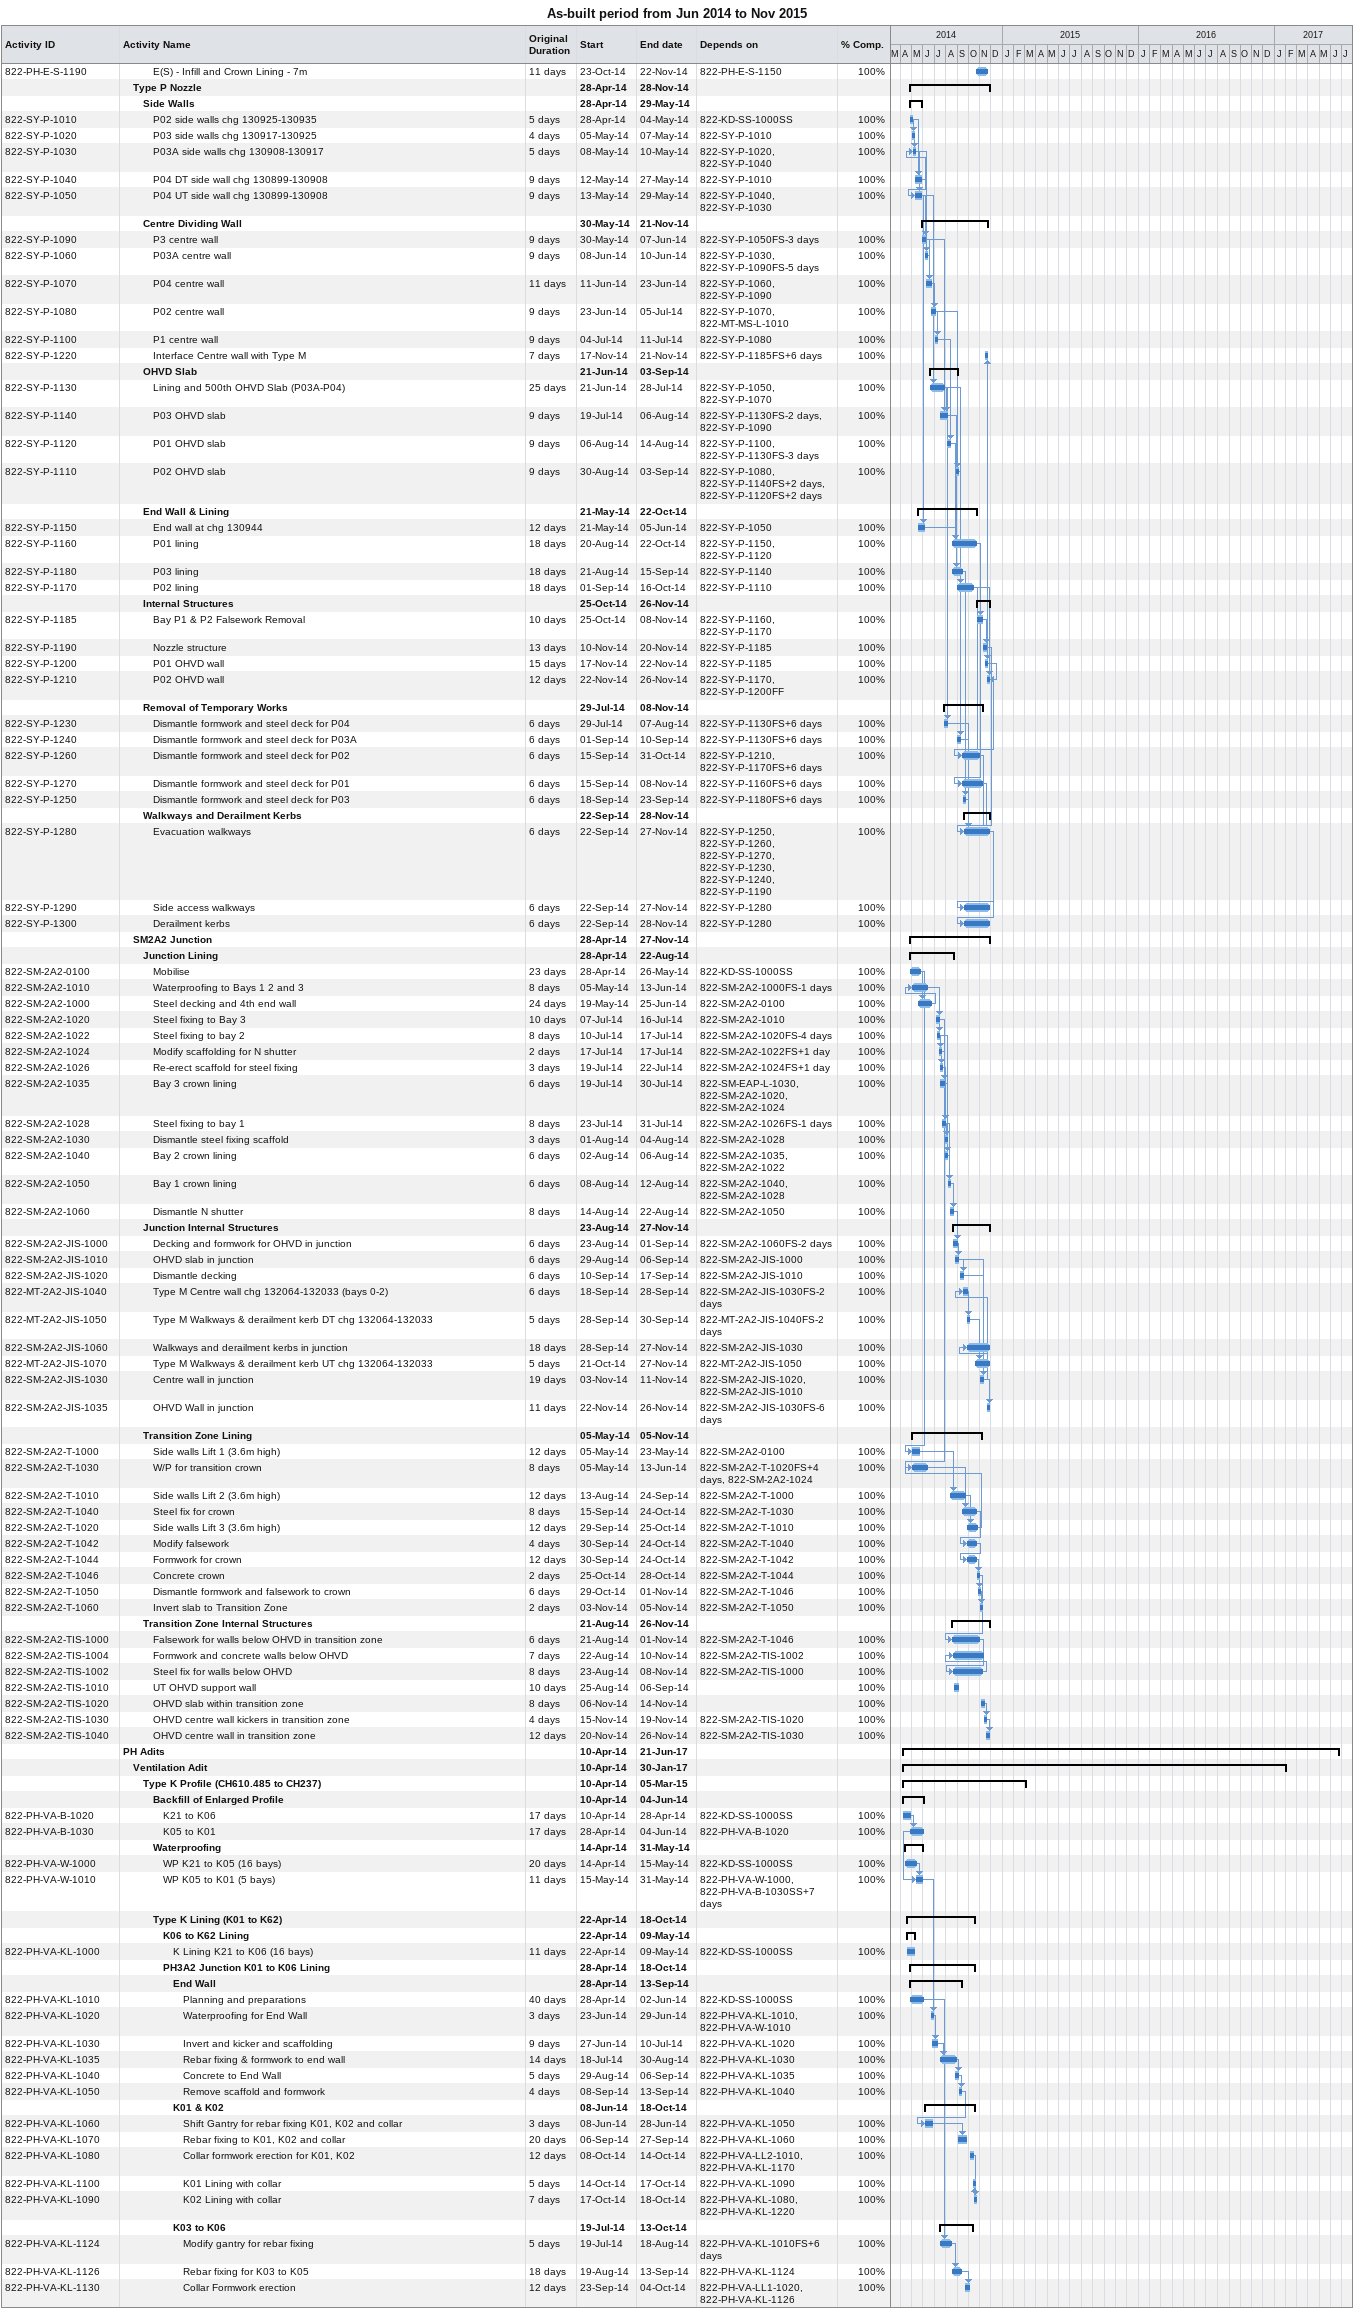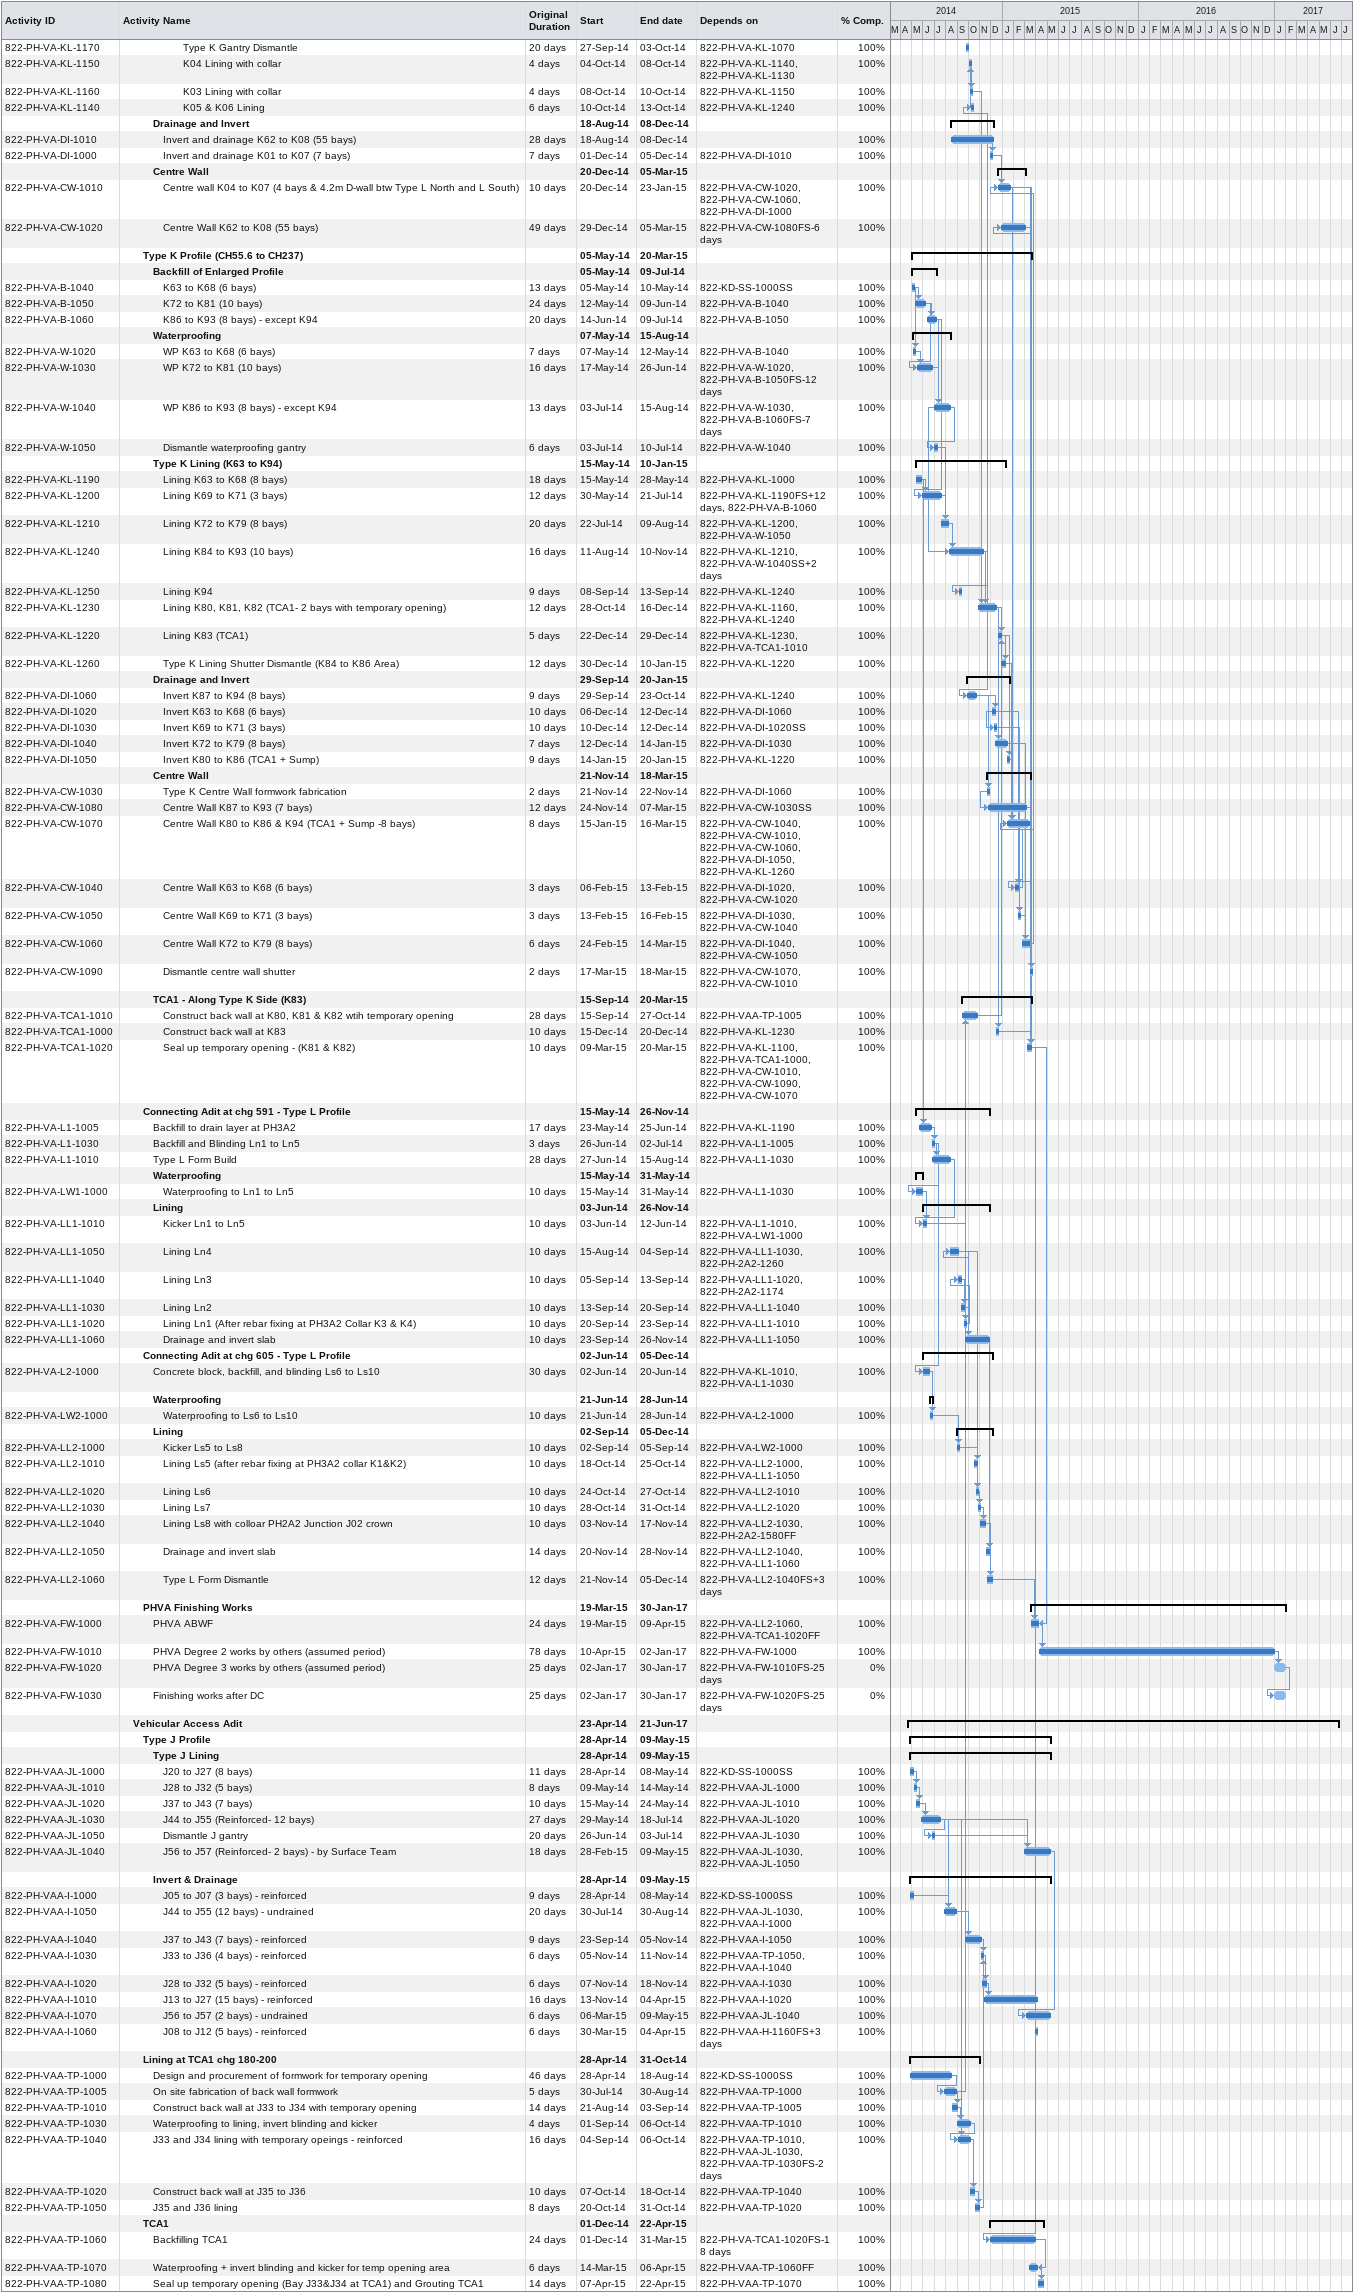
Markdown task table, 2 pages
As-built period from Jun 2014 to Nov 2015

| ID | Level | Task | Original duration | Start | Finish | Predecessors | % complete |
|---|---|---|---|---|---|---|---|
| 822-PH-E-S-1190 | 4 | E(S) - Infill and Crown Lining - 7m | 11d | 2014-10-23 | 2014-11-22 | 822-PH-E-S-1150 | 100 |
|  | 2 | **Type P Nozzle** |  | 2014-04-28 | 2014-11-28 |  |  |
|  | 3 | **Side Walls** |  | 2014-04-28 | 2014-05-29 |  |  |
| 822-SY-P-1010 | 4 | P02 side walls chg 130925-130935 | 5d | 2014-04-28 | 2014-05-04 | 822-KD-SS-1000SS | 100 |
| 822-SY-P-1020 | 4 | P03 side walls chg 130917-130925 | 4d | 2014-05-05 | 2014-05-07 | 822-SY-P-1010 | 100 |
| 822-SY-P-1030 | 4 | P03A side walls chg 130908-130917 | 5d | 2014-05-08 | 2014-05-10 | 822-SY-P-1020, 822-SY-P-1040 | 100 |
| 822-SY-P-1040 | 4 | P04 DT side wall chg 130899-130908 | 9d | 2014-05-12 | 2014-05-27 | 822-SY-P-1010 | 100 |
| 822-SY-P-1050 | 4 | P04 UT side wall chg 130899-130908 | 9d | 2014-05-13 | 2014-05-29 | 822-SY-P-1040, 822-SY-P-1030 | 100 |
|  | 3 | **Centre Dividing Wall** |  | 2014-05-30 | 2014-11-21 |  |  |
| 822-SY-P-1090 | 4 | P3 centre wall | 9d | 2014-05-30 | 2014-06-07 | 822-SY-P-1050FS-3d | 100 |
| 822-SY-P-1060 | 4 | P03A centre wall | 9d | 2014-06-08 | 2014-06-10 | 822-SY-P-1030, 822-SY-P-1090FS-5d | 100 |
| 822-SY-P-1070 | 4 | P04 centre wall | 11d | 2014-06-11 | 2014-06-23 | 822-SY-P-1060, 822-SY-P-1090 | 100 |
| 822-SY-P-1080 | 4 | P02 centre wall | 9d | 2014-06-23 | 2014-07-05 | 822-SY-P-1070, 822-MT-MS-L-1010 | 100 |
| 822-SY-P-1100 | 4 | P1 centre wall | 9d | 2014-07-04 | 2014-07-11 | 822-SY-P-1080 | 100 |
| 822-SY-P-1220 | 4 | Interface Centre wall with Type M | 7d | 2014-11-17 | 2014-11-21 | 822-SY-P-1185FS+6d | 100 |
|  | 3 | **OHVD Slab** |  | 2014-06-21 | 2014-09-03 |  |  |
| 822-SY-P-1130 | 4 | Lining and 500th OHVD Slab (P03A-P04) | 25d | 2014-06-21 | 2014-07-28 | 822-SY-P-1050, 822-SY-P-1070 | 100 |
| 822-SY-P-1140 | 4 | P03 OHVD slab | 9d | 2014-07-19 | 2014-08-06 | 822-SY-P-1130FS-2d, 822-SY-P-1090 | 100 |
| 822-SY-P-1120 | 4 | P01 OHVD slab | 9d | 2014-08-06 | 2014-08-14 | 822-SY-P-1100, 822-SY-P-1130FS-3d | 100 |
| 822-SY-P-1110 | 4 | P02 OHVD slab | 9d | 2014-08-30 | 2014-09-03 | 822-SY-P-1080, 822-SY-P-1140FS+2d, 822-SY-P-1120FS+2d | 100 |
|  | 3 | **End Wall & Lining** |  | 2014-05-21 | 2014-10-22 |  |  |
| 822-SY-P-1150 | 4 | End wall at chg 130944 | 12d | 2014-05-21 | 2014-06-05 | 822-SY-P-1050 | 100 |
| 822-SY-P-1160 | 4 | P01 lining | 18d | 2014-08-20 | 2014-10-22 | 822-SY-P-1150, 822-SY-P-1120 | 100 |
| 822-SY-P-1180 | 4 | P03 lining | 18d | 2014-08-21 | 2014-09-15 | 822-SY-P-1140 | 100 |
| 822-SY-P-1170 | 4 | P02 lining | 18d | 2014-09-01 | 2014-10-16 | 822-SY-P-1110 | 100 |
|  | 3 | **Internal Structures** |  | 2014-10-25 | 2014-11-26 |  |  |
| 822-SY-P-1185 | 4 | Bay P1 & P2 Falsework Removal | 10d | 2014-10-25 | 2014-11-08 | 822-SY-P-1160, 822-SY-P-1170 | 100 |
| 822-SY-P-1190 | 4 | Nozzle structure | 13d | 2014-11-10 | 2014-11-20 | 822-SY-P-1185 | 100 |
| 822-SY-P-1200 | 4 | P01 OHVD wall | 15d | 2014-11-17 | 2014-11-22 | 822-SY-P-1185 | 100 |
| 822-SY-P-1210 | 4 | P02 OHVD wall | 12d | 2014-11-22 | 2014-11-26 | 822-SY-P-1170, 822-SY-P-1200FF | 100 |
|  | 3 | **Removal of Temporary Works** |  | 2014-07-29 | 2014-11-08 |  |  |
| 822-SY-P-1230 | 4 | Dismantle formwork and steel deck for P04 | 6d | 2014-07-29 | 2014-08-07 | 822-SY-P-1130FS+6d | 100 |
| 822-SY-P-1240 | 4 | Dismantle formwork and steel deck for P03A | 6d | 2014-09-01 | 2014-09-10 | 822-SY-P-1130FS+6d | 100 |
| 822-SY-P-1260 | 4 | Dismantle formwork and steel deck for P02 | 6d | 2014-09-15 | 2014-10-31 | 822-SY-P-1210, 822-SY-P-1170FS+6d | 100 |
| 822-SY-P-1270 | 4 | Dismantle formwork and steel deck for P01 | 6d | 2014-09-15 | 2014-11-08 | 822-SY-P-1160FS+6d | 100 |
| 822-SY-P-1250 | 4 | Dismantle formwork and steel deck for P03 | 6d | 2014-09-18 | 2014-09-23 | 822-SY-P-1180FS+6d | 100 |
|  | 3 | **Walkways and Derailment Kerbs** |  | 2014-09-22 | 2014-11-28 |  |  |
| 822-SY-P-1280 | 4 | Evacuation walkways | 6d | 2014-09-22 | 2014-11-27 | 822-SY-P-1250, 822-SY-P-1260, 822-SY-P-1270, 822-SY-P-1230, 822-SY-P-1240, 822-SY-P-1190 | 100 |
| 822-SY-P-1290 | 4 | Side access walkways | 6d | 2014-09-22 | 2014-11-27 | 822-SY-P-1280 | 100 |
| 822-SY-P-1300 | 4 | Derailment kerbs | 6d | 2014-09-22 | 2014-11-28 | 822-SY-P-1280 | 100 |
|  | 2 | **SM2A2 Junction** |  | 2014-04-28 | 2014-11-27 |  |  |
|  | 3 | **Junction Lining** |  | 2014-04-28 | 2014-08-22 |  |  |
| 822-SM-2A2-0100 | 4 | Mobilise | 23d | 2014-04-28 | 2014-05-26 | 822-KD-SS-1000SS | 100 |
| 822-SM-2A2-1010 | 4 | Waterproofing to Bays 1 2 and 3 | 8d | 2014-05-05 | 2014-06-13 | 822-SM-2A2-1000FS-1d | 100 |
| 822-SM-2A2-1000 | 4 | Steel decking and 4th end wall | 24d | 2014-05-19 | 2014-06-25 | 822-SM-2A2-0100 | 100 |
| 822-SM-2A2-1020 | 4 | Steel fixing to Bay 3 | 10d | 2014-07-07 | 2014-07-16 | 822-SM-2A2-1010 | 100 |
| 822-SM-2A2-1022 | 4 | Steel fixing to bay 2 | 8d | 2014-07-10 | 2014-07-17 | 822-SM-2A2-1020FS-4d | 100 |
| 822-SM-2A2-1024 | 4 | Modify scaffolding for N shutter | 2d | 2014-07-17 | 2014-07-17 | 822-SM-2A2-1022FS+1d | 100 |
| 822-SM-2A2-1026 | 4 | Re-erect scaffold for steel fixing | 3d | 2014-07-19 | 2014-07-22 | 822-SM-2A2-1024FS+1d | 100 |
| 822-SM-2A2-1035 | 4 | Bay 3 crown lining | 6d | 2014-07-19 | 2014-07-30 | 822-SM-EAP-L-1030, 822-SM-2A2-1020, 822-SM-2A2-1024 | 100 |
| 822-SM-2A2-1028 | 4 | Steel fixing to bay 1 | 8d | 2014-07-23 | 2014-07-31 | 822-SM-2A2-1026FS-1d | 100 |
| 822-SM-2A2-1030 | 4 | Dismantle steel fixing scaffold | 3d | 2014-08-01 | 2014-08-04 | 822-SM-2A2-1028 | 100 |
| 822-SM-2A2-1040 | 4 | Bay 2 crown lining | 6d | 2014-08-02 | 2014-08-06 | 822-SM-2A2-1035, 822-SM-2A2-1022 | 100 |
| 822-SM-2A2-1050 | 4 | Bay 1 crown lining | 6d | 2014-08-08 | 2014-08-12 | 822-SM-2A2-1040, 822-SM-2A2-1028 | 100 |
| 822-SM-2A2-1060 | 4 | Dismantle N shutter | 8d | 2014-08-14 | 2014-08-22 | 822-SM-2A2-1050 | 100 |
|  | 3 | **Junction Internal Structures** |  | 2014-08-23 | 2014-11-27 |  |  |
| 822-SM-2A2-JIS-1000 | 4 | Decking and formwork for OHVD in junction | 6d | 2014-08-23 | 2014-09-01 | 822-SM-2A2-1060FS-2d | 100 |
| 822-SM-2A2-JIS-1010 | 4 | OHVD slab in junction | 6d | 2014-08-29 | 2014-09-06 | 822-SM-2A2-JIS-1000 | 100 |
| 822-SM-2A2-JIS-1020 | 4 | Dismantle decking | 6d | 2014-09-10 | 2014-09-17 | 822-SM-2A2-JIS-1010 | 100 |
| 822-MT-2A2-JIS-1040 | 4 | Type M Centre wall chg 132064-132033 (bays 0-2) | 6d | 2014-09-18 | 2014-09-28 | 822-SM-2A2-JIS-1030FS-2d | 100 |
| 822-MT-2A2-JIS-1050 | 4 | Type M Walkways & derailment kerb DT chg 132064-132033 | 5d | 2014-09-28 | 2014-09-30 | 822-MT-2A2-JIS-1040FS-2d | 100 |
| 822-SM-2A2-JIS-1060 | 4 | Walkways and derailment kerbs in junction | 18d | 2014-09-28 | 2014-11-27 | 822-SM-2A2-JIS-1030 | 100 |
| 822-MT-2A2-JIS-1070 | 4 | Type M Walkways & derailment kerb UT chg 132064-132033 | 5d | 2014-10-21 | 2014-11-27 | 822-MT-2A2-JIS-1050 | 100 |
| 822-SM-2A2-JIS-1030 | 4 | Centre wall in junction | 19d | 2014-11-03 | 2014-11-11 | 822-SM-2A2-JIS-1020, 822-SM-2A2-JIS-1010 | 100 |
| 822-SM-2A2-JIS-1035 | 4 | OHVD Wall in junction | 11d | 2014-11-22 | 2014-11-26 | 822-SM-2A2-JIS-1030FS-6d | 100 |
|  | 3 | **Transition Zone Lining** |  | 2014-05-05 | 2014-11-05 |  |  |
| 822-SM-2A2-T-1000 | 4 | Side walls Lift 1 (3.6m high) | 12d | 2014-05-05 | 2014-05-23 | 822-SM-2A2-0100 | 100 |
| 822-SM-2A2-T-1030 | 4 | W/P for transition crown | 8d | 2014-05-05 | 2014-06-13 | 822-SM-2A2-T-1020FS+4d, 822-SM-2A2-1024 | 100 |
| 822-SM-2A2-T-1010 | 4 | Side walls Lift 2 (3.6m high) | 12d | 2014-08-13 | 2014-09-24 | 822-SM-2A2-T-1000 | 100 |
| 822-SM-2A2-T-1040 | 4 | Steel fix for crown | 8d | 2014-09-15 | 2014-10-24 | 822-SM-2A2-T-1030 | 100 |
| 822-SM-2A2-T-1020 | 4 | Side walls Lift 3 (3.6m high) | 12d | 2014-09-29 | 2014-10-25 | 822-SM-2A2-T-1010 | 100 |
| 822-SM-2A2-T-1042 | 4 | Modify falsework | 4d | 2014-09-30 | 2014-10-24 | 822-SM-2A2-T-1040 | 100 |
| 822-SM-2A2-T-1044 | 4 | Formwork for crown | 12d | 2014-09-30 | 2014-10-24 | 822-SM-2A2-T-1042 | 100 |
| 822-SM-2A2-T-1046 | 4 | Concrete crown | 2d | 2014-10-25 | 2014-10-28 | 822-SM-2A2-T-1044 | 100 |
| 822-SM-2A2-T-1050 | 4 | Dismantle formwork and falsework to crown | 6d | 2014-10-29 | 2014-11-01 | 822-SM-2A2-T-1046 | 100 |
| 822-SM-2A2-T-1060 | 4 | Invert slab to Transition Zone | 2d | 2014-11-03 | 2014-11-05 | 822-SM-2A2-T-1050 | 100 |
|  | 3 | **Transition Zone Internal Structures** |  | 2014-08-21 | 2014-11-26 |  |  |
| 822-SM-2A2-TIS-1000 | 4 | Falsework for walls below OHVD in transition zone | 6d | 2014-08-21 | 2014-11-01 | 822-SM-2A2-T-1046 | 100 |
| 822-SM-2A2-TIS-1004 | 4 | Formwork and concrete walls below OHVD | 7d | 2014-08-22 | 2014-11-10 | 822-SM-2A2-TIS-1002 | 100 |
| 822-SM-2A2-TIS-1002 | 4 | Steel fix for walls below OHVD | 8d | 2014-08-23 | 2014-11-08 | 822-SM-2A2-TIS-1000 | 100 |
| 822-SM-2A2-TIS-1010 | 4 | UT OHVD support wall | 10d | 2014-08-25 | 2014-09-06 |  | 100 |
| 822-SM-2A2-TIS-1020 | 4 | OHVD slab within transition zone | 8d | 2014-11-06 | 2014-11-14 |  | 100 |
| 822-SM-2A2-TIS-1030 | 4 | OHVD centre wall kickers in transition zone | 4d | 2014-11-15 | 2014-11-19 | 822-SM-2A2-TIS-1020 | 100 |
| 822-SM-2A2-TIS-1040 | 4 | OHVD centre wall in transition zone | 12d | 2014-11-20 | 2014-11-26 | 822-SM-2A2-TIS-1030 | 100 |
|  | 1 | **PH Adits** |  | 2014-04-10 | 2017-06-21 |  |  |
|  | 2 | **Ventilation Adit** |  | 2014-04-10 | 2017-01-30 |  |  |
|  | 3 | **Type K Profile (CH610.485 to CH237)** |  | 2014-04-10 | 2015-03-05 |  |  |
|  | 4 | **Backfill of Enlarged Profile** |  | 2014-04-10 | 2014-06-04 |  |  |
| 822-PH-VA-B-1020 | 5 | K21 to K06 | 17d | 2014-04-10 | 2014-04-28 | 822-KD-SS-1000SS | 100 |
| 822-PH-VA-B-1030 | 5 | K05 to K01 | 17d | 2014-04-28 | 2014-06-04 | 822-PH-VA-B-1020 | 100 |
|  | 4 | **Waterproofing** |  | 2014-04-14 | 2014-05-31 |  |  |
| 822-PH-VA-W-1000 | 5 | WP K21 to K05 (16 bays) | 20d | 2014-04-14 | 2014-05-15 | 822-KD-SS-1000SS | 100 |
| 822-PH-VA-W-1010 | 5 | WP K05 to K01 (5 bays) | 11d | 2014-05-15 | 2014-05-31 | 822-PH-VA-W-1000, 822-PH-VA-B-1030SS+7d | 100 |
|  | 4 | **Type K Lining (K01 to K62)** |  | 2014-04-22 | 2014-10-18 |  |  |
|  | 5 | **K06 to K62 Lining** |  | 2014-04-22 | 2014-05-09 |  |  |
| 822-PH-VA-KL-1000 | 6 | K Lining K21 to K06 (16 bays) | 11d | 2014-04-22 | 2014-05-09 | 822-KD-SS-1000SS | 100 |
|  | 5 | **PH3A2 Junction K01 to K06 Lining** |  | 2014-04-28 | 2014-10-18 |  |  |
|  | 6 | **End Wall** |  | 2014-04-28 | 2014-09-13 |  |  |
| 822-PH-VA-KL-1010 | 7 | Planning and preparations | 40d | 2014-04-28 | 2014-06-02 | 822-KD-SS-1000SS | 100 |
| 822-PH-VA-KL-1020 | 7 | Waterproofing for End Wall | 3d | 2014-06-23 | 2014-06-29 | 822-PH-VA-KL-1010, 822-PH-VA-W-1010 | 100 |
| 822-PH-VA-KL-1030 | 7 | Invert and kicker and scaffolding | 9d | 2014-06-27 | 2014-07-10 | 822-PH-VA-KL-1020 | 100 |
| 822-PH-VA-KL-1035 | 7 | Rebar fixing & formwork to end wall | 14d | 2014-07-18 | 2014-08-30 | 822-PH-VA-KL-1030 | 100 |
| 822-PH-VA-KL-1040 | 7 | Concrete to End Wall | 5d | 2014-08-29 | 2014-09-06 | 822-PH-VA-KL-1035 | 100 |
| 822-PH-VA-KL-1050 | 7 | Remove scaffold and formwork | 4d | 2014-09-08 | 2014-09-13 | 822-PH-VA-KL-1040 | 100 |
|  | 6 | **K01 & K02** |  | 2014-06-08 | 2014-10-18 |  |  |
| 822-PH-VA-KL-1060 | 7 | Shift Gantry for rebar fixing K01, K02 and collar | 3d | 2014-06-08 | 2014-06-28 | 822-PH-VA-KL-1050 | 100 |
| 822-PH-VA-KL-1070 | 7 | Rebar fixing to K01, K02 and collar | 20d | 2014-09-06 | 2014-09-27 | 822-PH-VA-KL-1060 | 100 |
| 822-PH-VA-KL-1080 | 7 | Collar formwork erection for K01, K02 | 12d | 2014-10-08 | 2014-10-14 | 822-PH-VA-LL2-1010, 822-PH-VA-KL-1170 | 100 |
| 822-PH-VA-KL-1100 | 7 | K01 Lining with collar | 5d | 2014-10-14 | 2014-10-17 | 822-PH-VA-KL-1090 | 100 |
| 822-PH-VA-KL-1090 | 7 | K02 Lining with collar | 7d | 2014-10-17 | 2014-10-18 | 822-PH-VA-KL-1080, 822-PH-VA-KL-1220 | 100 |
|  | 6 | **K03 to K06** |  | 2014-07-19 | 2014-10-13 |  |  |
| 822-PH-VA-KL-1124 | 7 | Modify gantry for rebar fixing | 5d | 2014-07-19 | 2014-08-18 | 822-PH-VA-KL-1010FS+6d | 100 |
| 822-PH-VA-KL-1126 | 7 | Rebar fixing for K03 to K05 | 18d | 2014-08-19 | 2014-09-13 | 822-PH-VA-KL-1124 | 100 |
| 822-PH-VA-KL-1130 | 7 | Collar Formwork erection | 12d | 2014-09-23 | 2014-10-04 | 822-PH-VA-LL1-1020, 822-PH-VA-KL-1126 | 100 |
| 822-PH-VA-KL-1170 | 7 | Type K Gantry Dismantle | 20d | 2014-09-27 | 2014-10-03 | 822-PH-VA-KL-1070 | 100 |
| 822-PH-VA-KL-1150 | 7 | K04 Lining with collar | 4d | 2014-10-04 | 2014-10-08 | 822-PH-VA-KL-1140, 822-PH-VA-KL-1130 | 100 |
| 822-PH-VA-KL-1160 | 7 | K03 Lining with collar | 4d | 2014-10-08 | 2014-10-10 | 822-PH-VA-KL-1150 | 100 |
| 822-PH-VA-KL-1140 | 7 | K05 & K06 Lining | 6d | 2014-10-10 | 2014-10-13 | 822-PH-VA-KL-1240 | 100 |
|  | 4 | **Drainage and Invert** |  | 2014-08-18 | 2014-12-08 |  |  |
| 822-PH-VA-DI-1010 | 5 | Invert and drainage K62 to K08 (55 bays) | 28d | 2014-08-18 | 2014-12-08 |  | 100 |
| 822-PH-VA-DI-1000 | 5 | Invert and drainage K01 to K07 (7 bays) | 7d | 2014-12-01 | 2014-12-05 | 822-PH-VA-DI-1010 | 100 |
|  | 4 | **Centre Wall** |  | 2014-12-20 | 2015-03-05 |  |  |
| 822-PH-VA-CW-1010 | 5 | Centre wall K04 to K07 (4 bays & 4.2m D-wall btw Type L North and L South) | 10d | 2014-12-20 | 2015-01-23 | 822-PH-VA-CW-1020, 822-PH-VA-CW-1060, 822-PH-VA-DI-1000 | 100 |
| 822-PH-VA-CW-1020 | 5 | Centre Wall K62 to K08 (55 bays) | 49d | 2014-12-29 | 2015-03-05 | 822-PH-VA-CW-1080FS-6d | 100 |
|  | 3 | **Type K Profile (CH55.6 to CH237)** |  | 2014-05-05 | 2015-03-20 |  |  |
|  | 4 | **Backfill of Enlarged Profile** |  | 2014-05-05 | 2014-07-09 |  |  |
| 822-PH-VA-B-1040 | 5 | K63 to K68 (6 bays) | 13d | 2014-05-05 | 2014-05-10 | 822-KD-SS-1000SS | 100 |
| 822-PH-VA-B-1050 | 5 | K72 to K81 (10 bays) | 24d | 2014-05-12 | 2014-06-09 | 822-PH-VA-B-1040 | 100 |
| 822-PH-VA-B-1060 | 5 | K86 to K93 (8 bays) - except K94 | 20d | 2014-06-14 | 2014-07-09 | 822-PH-VA-B-1050 | 100 |
|  | 4 | **Waterproofing** |  | 2014-05-07 | 2014-08-15 |  |  |
| 822-PH-VA-W-1020 | 5 | WP K63 to K68 (6 bays) | 7d | 2014-05-07 | 2014-05-12 | 822-PH-VA-B-1040 | 100 |
| 822-PH-VA-W-1030 | 5 | WP K72 to K81 (10 bays) | 16d | 2014-05-17 | 2014-06-26 | 822-PH-VA-W-1020, 822-PH-VA-B-1050FS-12d | 100 |
| 822-PH-VA-W-1040 | 5 | WP K86 to K93 (8 bays) - except K94 | 13d | 2014-07-03 | 2014-08-15 | 822-PH-VA-W-1030, 822-PH-VA-B-1060FS-7d | 100 |
| 822-PH-VA-W-1050 | 5 | Dismantle waterproofing gantry | 6d | 2014-07-03 | 2014-07-10 | 822-PH-VA-W-1040 | 100 |
|  | 4 | **Type K Lining (K63 to K94)** |  | 2014-05-15 | 2015-01-10 |  |  |
| 822-PH-VA-KL-1190 | 5 | Lining K63 to K68 (8 bays) | 18d | 2014-05-15 | 2014-05-28 | 822-PH-VA-KL-1000 | 100 |
| 822-PH-VA-KL-1200 | 5 | Lining K69 to K71 (3 bays) | 12d | 2014-05-30 | 2014-07-21 | 822-PH-VA-KL-1190FS+12d, 822-PH-VA-B-1060 | 100 |
| 822-PH-VA-KL-1210 | 5 | Lining K72 to K79 (8 bays) | 20d | 2014-07-22 | 2014-08-09 | 822-PH-VA-KL-1200, 822-PH-VA-W-1050 | 100 |
| 822-PH-VA-KL-1240 | 5 | Lining K84 to K93 (10 bays) | 16d | 2014-08-11 | 2014-11-10 | 822-PH-VA-KL-1210, 822-PH-VA-W-1040SS+2d | 100 |
| 822-PH-VA-KL-1250 | 5 | Lining K94 | 9d | 2014-09-08 | 2014-09-13 | 822-PH-VA-KL-1240 | 100 |
| 822-PH-VA-KL-1230 | 5 | Lining K80, K81, K82 (TCA1- 2 bays with temporary opening) | 12d | 2014-10-28 | 2014-12-16 | 822-PH-VA-KL-1160, 822-PH-VA-KL-1240 | 100 |
| 822-PH-VA-KL-1220 | 5 | Lining K83 (TCA1) | 5d | 2014-12-22 | 2014-12-29 | 822-PH-VA-KL-1230, 822-PH-VA-TCA1-1010 | 100 |
| 822-PH-VA-KL-1260 | 5 | Type K Lining Shutter Dismantle (K84 to K86 Area) | 12d | 2014-12-30 | 2015-01-10 | 822-PH-VA-KL-1220 | 100 |
|  | 4 | **Drainage and Invert** |  | 2014-09-29 | 2015-01-20 |  |  |
| 822-PH-VA-DI-1060 | 5 | Invert K87 to K94 (8 bays) | 9d | 2014-09-29 | 2014-10-23 | 822-PH-VA-KL-1240 | 100 |
| 822-PH-VA-DI-1020 | 5 | Invert K63 to K68 (6 bays) | 10d | 2014-12-06 | 2014-12-12 | 822-PH-VA-DI-1060 | 100 |
| 822-PH-VA-DI-1030 | 5 | Invert K69 to K71 (3 bays) | 10d | 2014-12-10 | 2014-12-12 | 822-PH-VA-DI-1020SS | 100 |
| 822-PH-VA-DI-1040 | 5 | Invert K72 to K79 (8 bays) | 7d | 2014-12-12 | 2015-01-14 | 822-PH-VA-DI-1030 | 100 |
| 822-PH-VA-DI-1050 | 5 | Invert K80 to K86 (TCA1 + Sump) | 9d | 2015-01-14 | 2015-01-20 | 822-PH-VA-KL-1220 | 100 |
|  | 4 | **Centre Wall** |  | 2014-11-21 | 2015-03-18 |  |  |
| 822-PH-VA-CW-1030 | 5 | Type K Centre Wall formwork fabrication | 2d | 2014-11-21 | 2014-11-22 | 822-PH-VA-DI-1060 | 100 |
| 822-PH-VA-CW-1080 | 5 | Centre Wall K87 to K93 (7 bays) | 12d | 2014-11-24 | 2015-03-07 | 822-PH-VA-CW-1030SS | 100 |
| 822-PH-VA-CW-1070 | 5 | Centre Wall K80 to K86 & K94 (TCA1 + Sump -8 bays) | 8d | 2015-01-15 | 2015-03-16 | 822-PH-VA-CW-1040, 822-PH-VA-CW-1010, 822-PH-VA-CW-1060, 822-PH-VA-DI-1050, 822-PH-VA-KL-1260 | 100 |
| 822-PH-VA-CW-1040 | 5 | Centre Wall K63 to K68 (6 bays) | 3d | 2015-02-06 | 2015-02-13 | 822-PH-VA-DI-1020, 822-PH-VA-CW-1020 | 100 |
| 822-PH-VA-CW-1050 | 5 | Centre Wall K69 to K71 (3 bays) | 3d | 2015-02-13 | 2015-02-16 | 822-PH-VA-DI-1030, 822-PH-VA-CW-1040 | 100 |
| 822-PH-VA-CW-1060 | 5 | Centre Wall K72 to K79 (8 bays) | 6d | 2015-02-24 | 2015-03-14 | 822-PH-VA-DI-1040, 822-PH-VA-CW-1050 | 100 |
| 822-PH-VA-CW-1090 | 5 | Dismantle centre wall shutter | 2d | 2015-03-17 | 2015-03-18 | 822-PH-VA-CW-1070, 822-PH-VA-CW-1010 | 100 |
|  | 4 | **TCA1 - Along Type K Side (K83)** |  | 2014-09-15 | 2015-03-20 |  |  |
| 822-PH-VA-TCA1-1010 | 5 | Construct back wall at K80, K81 & K82 wtih temporary opening | 28d | 2014-09-15 | 2014-10-27 | 822-PH-VAA-TP-1005 | 100 |
| 822-PH-VA-TCA1-1000 | 5 | Construct back wall at K83 | 10d | 2014-12-15 | 2014-12-20 | 822-PH-VA-KL-1230 | 100 |
| 822-PH-VA-TCA1-1020 | 5 | Seal up temporary opening - (K81 & K82) | 10d | 2015-03-09 | 2015-03-20 | 822-PH-VA-KL-1100, 822-PH-VA-TCA1-1000, 822-PH-VA-CW-1010, 822-PH-VA-CW-1090, 822-PH-VA-CW-1070 | 100 |
|  | 3 | **Connecting Adit at chg 591 - Type L Profile** |  | 2014-05-15 | 2014-11-26 |  |  |
| 822-PH-VA-L1-1005 | 4 | Backfill to drain layer at PH3A2 | 17d | 2014-05-23 | 2014-06-25 | 822-PH-VA-KL-1190 | 100 |
| 822-PH-VA-L1-1030 | 4 | Backfill and Blinding Ln1 to Ln5 | 3d | 2014-06-26 | 2014-07-02 | 822-PH-VA-L1-1005 | 100 |
| 822-PH-VA-L1-1010 | 4 | Type L Form Build | 28d | 2014-06-27 | 2014-08-15 | 822-PH-VA-L1-1030 | 100 |
|  | 4 | **Waterproofing** |  | 2014-05-15 | 2014-05-31 |  |  |
| 822-PH-VA-LW1-1000 | 5 | Waterproofing to Ln1 to Ln5 | 10d | 2014-05-15 | 2014-05-31 | 822-PH-VA-L1-1030 | 100 |
|  | 4 | **Lining** |  | 2014-06-03 | 2014-11-26 |  |  |
| 822-PH-VA-LL1-1010 | 5 | Kicker Ln1 to Ln5 | 10d | 2014-06-03 | 2014-06-12 | 822-PH-VA-L1-1010, 822-PH-VA-LW1-1000 | 100 |
| 822-PH-VA-LL1-1050 | 5 | Lining Ln4 | 10d | 2014-08-15 | 2014-09-04 | 822-PH-VA-LL1-1030, 822-PH-2A2-1260 | 100 |
| 822-PH-VA-LL1-1040 | 5 | Lining Ln3 | 10d | 2014-09-05 | 2014-09-13 | 822-PH-VA-LL1-1020, 822-PH-2A2-1174 | 100 |
| 822-PH-VA-LL1-1030 | 5 | Lining Ln2 | 10d | 2014-09-13 | 2014-09-20 | 822-PH-VA-LL1-1040 | 100 |
| 822-PH-VA-LL1-1020 | 5 | Lining Ln1 (After rebar fixing at PH3A2 Collar K3 & K4) | 10d | 2014-09-20 | 2014-09-23 | 822-PH-VA-LL1-1010 | 100 |
| 822-PH-VA-LL1-1060 | 5 | Drainage and invert slab | 10d | 2014-09-23 | 2014-11-26 | 822-PH-VA-LL1-1050 | 100 |
|  | 3 | **Connecting Adit at chg 605 - Type L Profile** |  | 2014-06-02 | 2014-12-05 |  |  |
| 822-PH-VA-L2-1000 | 4 | Concrete block, backfill, and blinding Ls6 to Ls10 | 30d | 2014-06-02 | 2014-06-20 | 822-PH-VA-KL-1010, 822-PH-VA-L1-1030 | 100 |
|  | 4 | **Waterproofing** |  | 2014-06-21 | 2014-06-28 |  |  |
| 822-PH-VA-LW2-1000 | 5 | Waterproofing to Ls6 to Ls10 | 10d | 2014-06-21 | 2014-06-28 | 822-PH-VA-L2-1000 | 100 |
|  | 4 | **Lining** |  | 2014-09-02 | 2014-12-05 |  |  |
| 822-PH-VA-LL2-1000 | 5 | Kicker Ls5 to Ls8 | 10d | 2014-09-02 | 2014-09-05 | 822-PH-VA-LW2-1000 | 100 |
| 822-PH-VA-LL2-1010 | 5 | Lining Ls5 (after rebar fixing at PH3A2 collar K1&K2) | 10d | 2014-10-18 | 2014-10-25 | 822-PH-VA-LL2-1000, 822-PH-VA-LL1-1050 | 100 |
| 822-PH-VA-LL2-1020 | 5 | Lining Ls6 | 10d | 2014-10-24 | 2014-10-27 | 822-PH-VA-LL2-1010 | 100 |
| 822-PH-VA-LL2-1030 | 5 | Lining Ls7 | 10d | 2014-10-28 | 2014-10-31 | 822-PH-VA-LL2-1020 | 100 |
| 822-PH-VA-LL2-1040 | 5 | Lining Ls8 with colloar PH2A2 Junction J02 crown | 10d | 2014-11-03 | 2014-11-17 | 822-PH-VA-LL2-1030, 822-PH-2A2-1580FF | 100 |
| 822-PH-VA-LL2-1050 | 5 | Drainage and invert slab | 14d | 2014-11-20 | 2014-11-28 | 822-PH-VA-LL2-1040, 822-PH-VA-LL1-1060 | 100 |
| 822-PH-VA-LL2-1060 | 5 | Type L Form Dismantle | 12d | 2014-11-21 | 2014-12-05 | 822-PH-VA-LL2-1040FS+3d | 100 |
|  | 3 | **PHVA Finishing Works** |  | 2015-03-19 | 2017-01-30 |  |  |
| 822-PH-VA-FW-1000 | 4 | PHVA ABWF | 24d | 2015-03-19 | 2015-04-09 | 822-PH-VA-LL2-1060, 822-PH-VA-TCA1-1020FF | 100 |
| 822-PH-VA-FW-1010 | 4 | PHVA Degree 2 works by others (assumed period) | 78d | 2015-04-10 | 2017-01-02 | 822-PH-VA-FW-1000 | 100 |
| 822-PH-VA-FW-1020 | 4 | PHVA Degree 3 works by others (assumed period) | 25d | 2017-01-02 | 2017-01-30 | 822-PH-VA-FW-1010FS-25d | 0 |
| 822-PH-VA-FW-1030 | 4 | Finishing works after DC | 25d | 2017-01-02 | 2017-01-30 | 822-PH-VA-FW-1020FS-25d | 0 |
|  | 2 | **Vehicular Access Adit** |  | 2014-04-23 | 2017-06-21 |  |  |
|  | 3 | **Type J Profile** |  | 2014-04-28 | 2015-05-09 |  |  |
|  | 4 | **Type J Lining** |  | 2014-04-28 | 2015-05-09 |  |  |
| 822-PH-VAA-JL-1000 | 5 | J20 to J27 (8 bays) | 11d | 2014-04-28 | 2014-05-08 | 822-KD-SS-1000SS | 100 |
| 822-PH-VAA-JL-1010 | 5 | J28 to J32 (5 bays) | 8d | 2014-05-09 | 2014-05-14 | 822-PH-VAA-JL-1000 | 100 |
| 822-PH-VAA-JL-1020 | 5 | J37 to J43 (7 bays) | 10d | 2014-05-15 | 2014-05-24 | 822-PH-VAA-JL-1010 | 100 |
| 822-PH-VAA-JL-1030 | 5 | J44 to J55 (Reinforced- 12 bays) | 27d | 2014-05-29 | 2014-07-18 | 822-PH-VAA-JL-1020 | 100 |
| 822-PH-VAA-JL-1050 | 5 | Dismantle J gantry | 20d | 2014-06-26 | 2014-07-03 | 822-PH-VAA-JL-1030 | 100 |
| 822-PH-VAA-JL-1040 | 5 | J56 to J57 (Reinforced- 2 bays) - by Surface Team | 18d | 2015-02-28 | 2015-05-09 | 822-PH-VAA-JL-1030, 822-PH-VAA-JL-1050 | 100 |
|  | 4 | **Invert & Drainage** |  | 2014-04-28 | 2015-05-09 |  |  |
| 822-PH-VAA-I-1000 | 5 | J05 to J07 (3 bays) - reinforced | 9d | 2014-04-28 | 2014-05-08 | 822-KD-SS-1000SS | 100 |
| 822-PH-VAA-I-1050 | 5 | J44 to J55 (12 bays) - undrained | 20d | 2014-07-30 | 2014-08-30 | 822-PH-VAA-JL-1030, 822-PH-VAA-I-1000 | 100 |
| 822-PH-VAA-I-1040 | 5 | J37 to J43 (7 bays) - reinforced | 9d | 2014-09-23 | 2014-11-05 | 822-PH-VAA-I-1050 | 100 |
| 822-PH-VAA-I-1030 | 5 | J33 to J36 (4 bays) - reinforced | 6d | 2014-11-05 | 2014-11-11 | 822-PH-VAA-TP-1050, 822-PH-VAA-I-1040 | 100 |
| 822-PH-VAA-I-1020 | 5 | J28 to J32 (5 bays) - reinforced | 6d | 2014-11-07 | 2014-11-18 | 822-PH-VAA-I-1030 | 100 |
| 822-PH-VAA-I-1010 | 5 | J13 to J27 (15 bays) - reinforced | 16d | 2014-11-13 | 2015-04-04 | 822-PH-VAA-I-1020 | 100 |
| 822-PH-VAA-I-1070 | 5 | J56 to J57 (2 bays) - undrained | 6d | 2015-03-06 | 2015-05-09 | 822-PH-VAA-JL-1040 | 100 |
| 822-PH-VAA-I-1060 | 5 | J08 to J12 (5 bays) - reinforced | 6d | 2015-03-30 | 2015-04-04 | 822-PH-VAA-H-1160FS+3d | 100 |
|  | 3 | **Lining at TCA1 chg 180-200** |  | 2014-04-28 | 2014-10-31 |  |  |
| 822-PH-VAA-TP-1000 | 4 | Design and procurement of formwork for temporary opening | 46d | 2014-04-28 | 2014-08-18 | 822-KD-SS-1000SS | 100 |
| 822-PH-VAA-TP-1005 | 4 | On site fabrication of back wall formwork | 5d | 2014-07-30 | 2014-08-30 | 822-PH-VAA-TP-1000 | 100 |
| 822-PH-VAA-TP-1010 | 4 | Construct back wall at J33 to J34 with temporary opening | 14d | 2014-08-21 | 2014-09-03 | 822-PH-VAA-TP-1005 | 100 |
| 822-PH-VAA-TP-1030 | 4 | Waterproofing to lining, invert blinding and kicker | 4d | 2014-09-01 | 2014-10-06 | 822-PH-VAA-TP-1010 | 100 |
| 822-PH-VAA-TP-1040 | 4 | J33 and J34 lining with temporary opeings - reinforced | 16d | 2014-09-04 | 2014-10-06 | 822-PH-VAA-TP-1010, 822-PH-VAA-JL-1030, 822-PH-VAA-TP-1030FS-2d | 100 |
| 822-PH-VAA-TP-1020 | 4 | Construct back wall at J35 to J36 | 10d | 2014-10-07 | 2014-10-18 | 822-PH-VAA-TP-1040 | 100 |
| 822-PH-VAA-TP-1050 | 4 | J35 and J36 lining | 8d | 2014-10-20 | 2014-10-31 | 822-PH-VAA-TP-1020 | 100 |
|  | 3 | **TCA1** |  | 2014-12-01 | 2015-04-22 |  |  |
| 822-PH-VAA-TP-1060 | 4 | Backfilling TCA1 | 24d | 2014-12-01 | 2015-03-31 | 822-PH-VA-TCA1-1020FS-18d | 100 |
| 822-PH-VAA-TP-1070 | 4 | Waterproofing + invert blinding and kicker for temp opening area | 6d | 2015-03-14 | 2015-04-06 | 822-PH-VAA-TP-1060FF | 100 |
| 822-PH-VAA-TP-1080 | 4 | Seal up temporary opening (Bay J33&J34 at TCA1) and Grouting TCA1 | 14d | 2015-04-07 | 2015-04-22 | 822-PH-VAA-TP-1070 | 100 |
